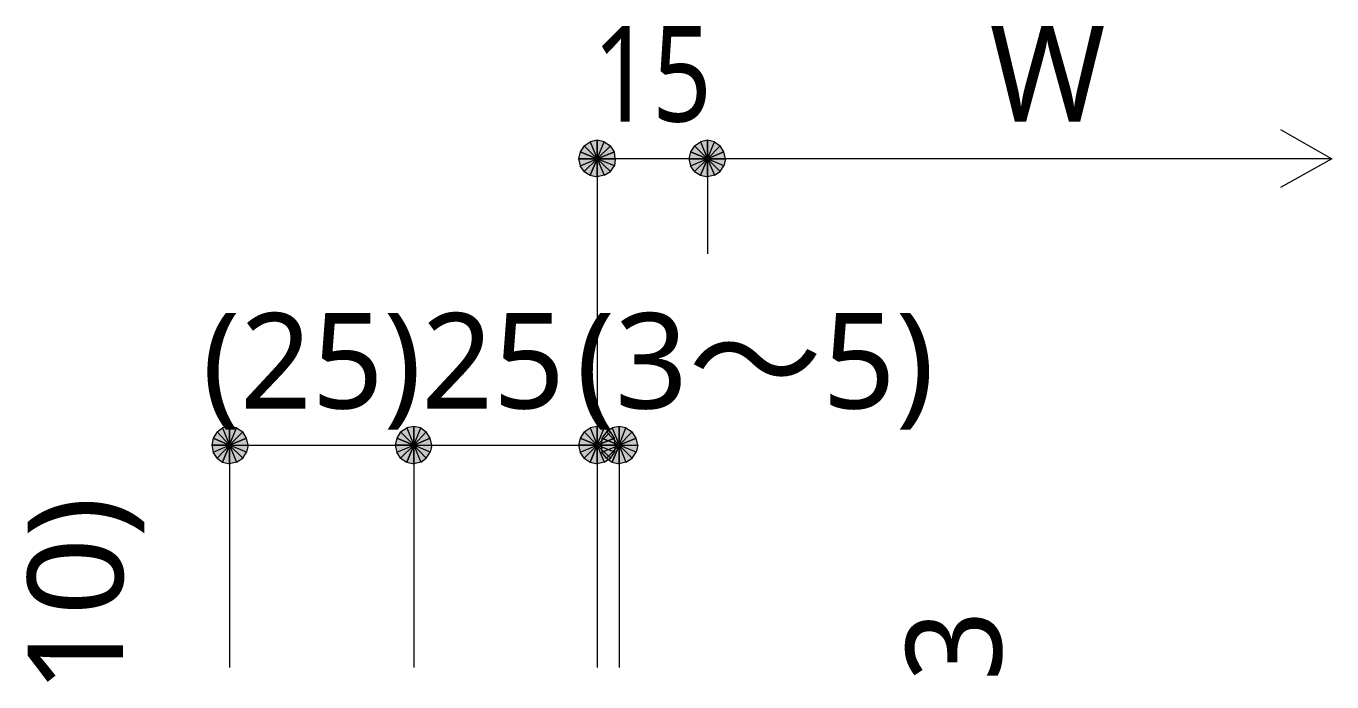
# Model space of a CAD drawing. Header units: millimetres. Extents: x 0 to 420, y 0 to 297.
# Drawn here: x 63.34 to 98.89, y 115.64 to 133.49 of the extents above; entities that cross this region are included whole.
import ezdxf
from ezdxf.enums import TextEntityAlignment as Align

# ---------------------------------------------------------------- set-up
doc = ezdxf.new("R2010")
doc.units = ezdxf.units.MM
doc.styles.add('kst32b', font='NotoSansJP-Variable.ttf')

msp = doc.modelspace()

# ---------------------------------------------------------------- hatches: boundary and pattern name
h = msp.add_hatch(color=7)
h.paths.add_polyline_path([(78.888, 130.387), (78.698, 130.344), (78.888, 129.879), (78.888, 130.387)])
h.paths.add_polyline_path([(78.698, 130.344), (78.888, 129.879), (78.528, 130.238), (78.698, 130.344)])
h.paths.add_polyline_path([(78.888, 129.879), (78.528, 130.238), (78.423, 130.069), (78.888, 129.879)])
h = msp.add_hatch(color=7)
h.paths.add_polyline_path([(79.354, 130.069), (79.248, 130.238), (78.888, 129.879), (79.354, 130.069)])
h.paths.add_polyline_path([(79.248, 130.238), (78.888, 129.879), (79.079, 130.344), (79.248, 130.238)])
h.paths.add_polyline_path([(78.888, 129.879), (79.079, 130.344), (78.888, 130.387), (78.888, 129.879)])
h = msp.add_hatch(color=7)
h.paths.add_polyline_path([(81.894, 130.387), (81.703, 130.344), (81.894, 129.879), (81.894, 130.387)])
h.paths.add_polyline_path([(81.703, 130.344), (81.894, 129.879), (81.534, 130.238), (81.703, 130.344)])
h.paths.add_polyline_path([(81.894, 129.879), (81.534, 130.238), (81.428, 130.069), (81.894, 129.879)])
h = msp.add_hatch(color=7)
h.paths.add_polyline_path([(82.338, 130.069), (82.233, 130.238), (81.894, 129.879), (82.338, 130.069)])
h.paths.add_polyline_path([(82.233, 130.238), (81.894, 129.879), (82.084, 130.344), (82.233, 130.238)])
h.paths.add_polyline_path([(81.894, 129.879), (82.084, 130.344), (81.894, 130.387), (81.894, 129.879)])
for points in [[(78.423, 130.069), (78.38, 129.879), (78.888, 129.879), (78.423, 130.069)], [(81.428, 130.069), (81.386, 129.879), (81.894, 129.879), (81.428, 130.069)], [(68.432, 122.28), (68.39, 122.089), (68.876, 122.089), (68.432, 122.28)], [(73.427, 122.28), (73.385, 122.089), (73.893, 122.089), (73.427, 122.28)], [(78.423, 122.28), (78.38, 122.089), (78.888, 122.089), (78.423, 122.28)], [(79.015, 122.28), (78.994, 122.089), (79.481, 122.089), (79.015, 122.28)]]:
    msp.add_hatch(color=7).paths.add_polyline_path(points)
h = msp.add_hatch(color=7)
h.paths.add_polyline_path([(78.38, 129.879), (78.423, 129.688), (78.888, 129.879), (78.38, 129.879)])
h.paths.add_polyline_path([(78.423, 129.688), (78.888, 129.879), (78.528, 129.54), (78.423, 129.688)])
h.paths.add_polyline_path([(78.888, 129.879), (78.528, 129.54), (78.698, 129.434), (78.888, 129.879)])
h = msp.add_hatch(color=7)
h.paths.add_polyline_path([(78.698, 129.434), (78.888, 129.392), (78.888, 129.879), (78.698, 129.434)])
h.paths.add_polyline_path([(78.888, 129.392), (78.888, 129.879), (79.079, 129.434), (78.888, 129.392)])
h.paths.add_polyline_path([(78.888, 129.879), (79.079, 129.434), (79.248, 129.54), (78.888, 129.879)])
h = msp.add_hatch(color=7)
h.paths.add_polyline_path([(79.248, 129.54), (79.354, 129.688), (78.888, 129.879), (79.248, 129.54)])
h.paths.add_polyline_path([(79.354, 129.688), (78.888, 129.879), (79.375, 129.879), (79.354, 129.688)])
h.paths.add_polyline_path([(78.888, 129.879), (79.375, 129.879), (79.354, 130.069), (78.888, 129.879)])
h = msp.add_hatch(color=7)
h.paths.add_polyline_path([(81.386, 129.879), (81.428, 129.688), (81.894, 129.879), (81.386, 129.879)])
h.paths.add_polyline_path([(81.428, 129.688), (81.894, 129.879), (81.534, 129.54), (81.428, 129.688)])
h.paths.add_polyline_path([(81.894, 129.879), (81.534, 129.54), (81.703, 129.434), (81.894, 129.879)])
h = msp.add_hatch(color=7)
h.paths.add_polyline_path([(81.703, 129.434), (81.894, 129.392), (81.894, 129.879), (81.703, 129.434)])
h.paths.add_polyline_path([(81.894, 129.392), (81.894, 129.879), (82.084, 129.434), (81.894, 129.392)])
h.paths.add_polyline_path([(81.894, 129.879), (82.084, 129.434), (82.233, 129.54), (81.894, 129.879)])
h = msp.add_hatch(color=7)
h.paths.add_polyline_path([(82.233, 129.54), (82.338, 129.688), (81.894, 129.879), (82.233, 129.54)])
h.paths.add_polyline_path([(82.338, 129.688), (81.894, 129.879), (82.381, 129.879), (82.338, 129.688)])
h.paths.add_polyline_path([(81.894, 129.879), (82.381, 129.879), (82.338, 130.069), (81.894, 129.879)])
h = msp.add_hatch(color=7)
h.paths.add_polyline_path([(68.876, 122.597), (68.686, 122.555), (68.876, 122.089), (68.876, 122.597)])
h.paths.add_polyline_path([(68.686, 122.555), (68.876, 122.089), (68.538, 122.449), (68.686, 122.555)])
h.paths.add_polyline_path([(68.876, 122.089), (68.538, 122.449), (68.432, 122.28), (68.876, 122.089)])
h = msp.add_hatch(color=7)
h.paths.add_polyline_path([(69.342, 122.28), (69.236, 122.449), (68.876, 122.089), (69.342, 122.28)])
h.paths.add_polyline_path([(69.236, 122.449), (68.876, 122.089), (69.067, 122.555), (69.236, 122.449)])
h.paths.add_polyline_path([(68.876, 122.089), (69.067, 122.555), (68.876, 122.597), (68.876, 122.089)])
h = msp.add_hatch(color=7)
h.paths.add_polyline_path([(73.893, 122.597), (73.702, 122.555), (73.893, 122.089), (73.893, 122.597)])
h.paths.add_polyline_path([(73.702, 122.555), (73.893, 122.089), (73.533, 122.449), (73.702, 122.555)])
h.paths.add_polyline_path([(73.893, 122.089), (73.533, 122.449), (73.427, 122.28), (73.893, 122.089)])
h = msp.add_hatch(color=7)
h.paths.add_polyline_path([(74.337, 122.28), (74.232, 122.449), (73.893, 122.089), (74.337, 122.28)])
h.paths.add_polyline_path([(74.232, 122.449), (73.893, 122.089), (74.083, 122.555), (74.232, 122.449)])
h.paths.add_polyline_path([(73.893, 122.089), (74.083, 122.555), (73.893, 122.597), (73.893, 122.089)])
h = msp.add_hatch(color=7)
h.paths.add_polyline_path([(78.888, 122.597), (78.698, 122.555), (78.888, 122.089), (78.888, 122.597)])
h.paths.add_polyline_path([(78.698, 122.555), (78.888, 122.089), (78.528, 122.449), (78.698, 122.555)])
h.paths.add_polyline_path([(78.888, 122.089), (78.528, 122.449), (78.423, 122.28), (78.888, 122.089)])
h = msp.add_hatch(color=7)
h.paths.add_polyline_path([(79.354, 122.28), (79.248, 122.449), (78.888, 122.089), (79.354, 122.28)])
h.paths.add_polyline_path([(79.248, 122.449), (78.888, 122.089), (79.079, 122.555), (79.248, 122.449)])
h.paths.add_polyline_path([(78.888, 122.089), (79.079, 122.555), (78.888, 122.597), (78.888, 122.089)])
h = msp.add_hatch(color=7)
h.paths.add_polyline_path([(79.481, 122.597), (79.29, 122.555), (79.481, 122.089), (79.481, 122.597)])
h.paths.add_polyline_path([(79.29, 122.555), (79.481, 122.089), (79.142, 122.449), (79.29, 122.555)])
h.paths.add_polyline_path([(79.481, 122.089), (79.142, 122.449), (79.015, 122.28), (79.481, 122.089)])
h = msp.add_hatch(color=7)
h.paths.add_polyline_path([(79.946, 122.28), (79.841, 122.449), (79.481, 122.089), (79.946, 122.28)])
h.paths.add_polyline_path([(79.841, 122.449), (79.481, 122.089), (79.671, 122.555), (79.841, 122.449)])
h.paths.add_polyline_path([(79.481, 122.089), (79.671, 122.555), (79.481, 122.597), (79.481, 122.089)])
h = msp.add_hatch(color=7)
h.paths.add_polyline_path([(68.39, 122.089), (68.432, 121.899), (68.876, 122.089), (68.39, 122.089)])
h.paths.add_polyline_path([(68.432, 121.899), (68.876, 122.089), (68.538, 121.729), (68.432, 121.899)])
h.paths.add_polyline_path([(68.876, 122.089), (68.538, 121.729), (68.686, 121.624), (68.876, 122.089)])
h = msp.add_hatch(color=7)
h.paths.add_polyline_path([(68.686, 121.624), (68.876, 121.581), (68.876, 122.089), (68.686, 121.624)])
h.paths.add_polyline_path([(68.876, 121.581), (68.876, 122.089), (69.067, 121.624), (68.876, 121.581)])
h.paths.add_polyline_path([(68.876, 122.089), (69.067, 121.624), (69.236, 121.729), (68.876, 122.089)])
h = msp.add_hatch(color=7)
h.paths.add_polyline_path([(69.236, 121.729), (69.342, 121.899), (68.876, 122.089), (69.236, 121.729)])
h.paths.add_polyline_path([(69.342, 121.899), (68.876, 122.089), (69.384, 122.089), (69.342, 121.899)])
h.paths.add_polyline_path([(68.876, 122.089), (69.384, 122.089), (69.342, 122.28), (68.876, 122.089)])
h = msp.add_hatch(color=7)
h.paths.add_polyline_path([(73.385, 122.089), (73.427, 121.899), (73.893, 122.089), (73.385, 122.089)])
h.paths.add_polyline_path([(73.427, 121.899), (73.893, 122.089), (73.533, 121.729), (73.427, 121.899)])
h.paths.add_polyline_path([(73.893, 122.089), (73.533, 121.729), (73.702, 121.624), (73.893, 122.089)])
h = msp.add_hatch(color=7)
h.paths.add_polyline_path([(73.702, 121.624), (73.893, 121.581), (73.893, 122.089), (73.702, 121.624)])
h.paths.add_polyline_path([(73.893, 121.581), (73.893, 122.089), (74.083, 121.624), (73.893, 121.581)])
h.paths.add_polyline_path([(73.893, 122.089), (74.083, 121.624), (74.232, 121.729), (73.893, 122.089)])
h = msp.add_hatch(color=7)
h.paths.add_polyline_path([(74.232, 121.729), (74.337, 121.899), (73.893, 122.089), (74.232, 121.729)])
h.paths.add_polyline_path([(74.337, 121.899), (73.893, 122.089), (74.38, 122.089), (74.337, 121.899)])
h.paths.add_polyline_path([(73.893, 122.089), (74.38, 122.089), (74.337, 122.28), (73.893, 122.089)])
h = msp.add_hatch(color=7)
h.paths.add_polyline_path([(78.38, 122.089), (78.423, 121.899), (78.888, 122.089), (78.38, 122.089)])
h.paths.add_polyline_path([(78.423, 121.899), (78.888, 122.089), (78.528, 121.729), (78.423, 121.899)])
h.paths.add_polyline_path([(78.888, 122.089), (78.528, 121.729), (78.698, 121.624), (78.888, 122.089)])
h = msp.add_hatch(color=7)
h.paths.add_polyline_path([(78.698, 121.624), (78.888, 121.581), (78.888, 122.089), (78.698, 121.624)])
h.paths.add_polyline_path([(78.888, 121.581), (78.888, 122.089), (79.079, 121.624), (78.888, 121.581)])
h.paths.add_polyline_path([(78.888, 122.089), (79.079, 121.624), (79.248, 121.729), (78.888, 122.089)])
h = msp.add_hatch(color=7)
h.paths.add_polyline_path([(79.248, 121.729), (79.354, 121.899), (78.888, 122.089), (79.248, 121.729)])
h.paths.add_polyline_path([(79.354, 121.899), (78.888, 122.089), (79.375, 122.089), (79.354, 121.899)])
h.paths.add_polyline_path([(78.888, 122.089), (79.375, 122.089), (79.354, 122.28), (78.888, 122.089)])
h = msp.add_hatch(color=7)
h.paths.add_polyline_path([(78.994, 122.089), (79.015, 121.899), (79.481, 122.089), (78.994, 122.089)])
h.paths.add_polyline_path([(79.015, 121.899), (79.481, 122.089), (79.142, 121.729), (79.015, 121.899)])
h.paths.add_polyline_path([(79.481, 122.089), (79.142, 121.729), (79.29, 121.624), (79.481, 122.089)])
h = msp.add_hatch(color=7)
h.paths.add_polyline_path([(79.29, 121.624), (79.481, 121.581), (79.481, 122.089), (79.29, 121.624)])
h.paths.add_polyline_path([(79.481, 121.581), (79.481, 122.089), (79.671, 121.624), (79.481, 121.581)])
h.paths.add_polyline_path([(79.481, 122.089), (79.671, 121.624), (79.841, 121.729), (79.481, 122.089)])
h = msp.add_hatch(color=7)
h.paths.add_polyline_path([(79.841, 121.729), (79.946, 121.899), (79.481, 122.089), (79.841, 121.729)])
h.paths.add_polyline_path([(79.946, 121.899), (79.481, 122.089), (79.989, 122.089), (79.946, 121.899)])
h.paths.add_polyline_path([(79.481, 122.089), (79.989, 122.089), (79.946, 122.28), (79.481, 122.089)])

# ---------------------------------------------------------------- linework, layer by layer
at = {"lineweight": 13}
for points in [[(97.494, 130.683), (98.891, 129.879), (97.494, 129.096)], [(78.888, 129.879), (78.888, 116.036)], [(81.894, 129.879), (78.888, 129.879)], [(98.87, 129.879), (81.894, 129.879), (81.894, 127.296)], [(68.876, 122.089), (68.876, 116.036)], [(68.876, 122.089), (73.893, 122.089), (78.888, 122.089), (79.481, 122.089)], [(73.893, 122.089), (73.893, 116.036)], [(79.481, 122.089), (79.481, 116.036)]]:
    msp.add_lwpolyline(points, dxfattribs=at)
at = {"lineweight": 0}
for points in [[(78.888, 129.879), (78.528, 130.238), (78.423, 130.069)], [(78.698, 130.344), (78.888, 129.879), (78.528, 130.238)], [(78.888, 130.387), (78.698, 130.344), (78.888, 129.879)], [(78.888, 129.879), (79.079, 130.344), (78.888, 130.387)], [(79.248, 130.238), (78.888, 129.879), (79.079, 130.344)], [(79.354, 130.069), (79.248, 130.238), (78.888, 129.879)], [(81.894, 129.879), (81.534, 130.238), (81.428, 130.069)], [(81.703, 130.344), (81.894, 129.879), (81.534, 130.238)], [(81.894, 130.387), (81.703, 130.344), (81.894, 129.879)], [(81.894, 129.879), (82.084, 130.344), (81.894, 130.387)], [(82.233, 130.238), (81.894, 129.879), (82.084, 130.344)], [(82.338, 130.069), (82.233, 130.238), (81.894, 129.879)], [(78.423, 130.069), (78.38, 129.879), (78.888, 129.879)], [(78.38, 129.879), (78.423, 129.688), (78.888, 129.879)], [(78.423, 129.688), (78.888, 129.879), (78.528, 129.54)], [(78.888, 129.879), (78.528, 129.54), (78.698, 129.434)], [(78.698, 129.434), (78.888, 129.392), (78.888, 129.879)], [(78.888, 129.879), (79.375, 129.879), (79.354, 130.069)], [(78.888, 129.392), (78.888, 129.879), (79.079, 129.434)], [(78.888, 129.879), (79.079, 129.434), (79.248, 129.54)], [(79.248, 129.54), (79.354, 129.688), (78.888, 129.879)], [(79.354, 129.688), (78.888, 129.879), (79.375, 129.879)], [(81.428, 130.069), (81.386, 129.879), (81.894, 129.879)], [(81.386, 129.879), (81.428, 129.688), (81.894, 129.879)], [(81.428, 129.688), (81.894, 129.879), (81.534, 129.54)], [(81.894, 129.879), (81.534, 129.54), (81.703, 129.434)], [(81.703, 129.434), (81.894, 129.392), (81.894, 129.879)], [(81.894, 129.879), (82.381, 129.879), (82.338, 130.069)], [(81.894, 129.392), (81.894, 129.879), (82.084, 129.434)], [(81.894, 129.879), (82.084, 129.434), (82.233, 129.54)], [(82.233, 129.54), (82.338, 129.688), (81.894, 129.879)], [(82.338, 129.688), (81.894, 129.879), (82.381, 129.879)], [(68.876, 122.089), (68.538, 122.449), (68.432, 122.28)], [(68.686, 122.555), (68.876, 122.089), (68.538, 122.449)], [(68.876, 122.597), (68.686, 122.555), (68.876, 122.089)], [(68.876, 122.089), (69.067, 122.555), (68.876, 122.597)], [(69.236, 122.449), (68.876, 122.089), (69.067, 122.555)], [(69.342, 122.28), (69.236, 122.449), (68.876, 122.089)], [(73.893, 122.089), (73.533, 122.449), (73.427, 122.28)], [(73.702, 122.555), (73.893, 122.089), (73.533, 122.449)], [(73.893, 122.597), (73.702, 122.555), (73.893, 122.089)], [(73.893, 122.089), (74.083, 122.555), (73.893, 122.597)], [(74.232, 122.449), (73.893, 122.089), (74.083, 122.555)], [(74.337, 122.28), (74.232, 122.449), (73.893, 122.089)], [(78.888, 122.089), (78.528, 122.449), (78.423, 122.28)], [(78.698, 122.555), (78.888, 122.089), (78.528, 122.449)], [(78.888, 122.597), (78.698, 122.555), (78.888, 122.089)], [(78.888, 122.089), (79.079, 122.555), (78.888, 122.597)], [(79.248, 122.449), (78.888, 122.089), (79.079, 122.555)], [(79.354, 122.28), (79.248, 122.449), (78.888, 122.089)], [(79.481, 122.089), (79.142, 122.449), (79.015, 122.28)], [(79.29, 122.555), (79.481, 122.089), (79.142, 122.449)], [(79.481, 122.597), (79.29, 122.555), (79.481, 122.089)], [(79.481, 122.089), (79.671, 122.555), (79.481, 122.597)], [(79.841, 122.449), (79.481, 122.089), (79.671, 122.555)], [(79.946, 122.28), (79.841, 122.449), (79.481, 122.089)], [(68.432, 122.28), (68.39, 122.089), (68.876, 122.089)], [(68.39, 122.089), (68.432, 121.899), (68.876, 122.089)], [(68.432, 121.899), (68.876, 122.089), (68.538, 121.729)], [(68.876, 122.089), (68.538, 121.729), (68.686, 121.624)], [(68.686, 121.624), (68.876, 121.581), (68.876, 122.089)], [(68.876, 122.089), (69.384, 122.089), (69.342, 122.28)], [(68.876, 121.581), (68.876, 122.089), (69.067, 121.624)], [(68.876, 122.089), (69.067, 121.624), (69.236, 121.729)], [(69.236, 121.729), (69.342, 121.899), (68.876, 122.089)], [(69.342, 121.899), (68.876, 122.089), (69.384, 122.089)], [(73.427, 122.28), (73.385, 122.089), (73.893, 122.089)], [(73.385, 122.089), (73.427, 121.899), (73.893, 122.089)], [(73.427, 121.899), (73.893, 122.089), (73.533, 121.729)], [(73.893, 122.089), (73.533, 121.729), (73.702, 121.624)], [(73.702, 121.624), (73.893, 121.581), (73.893, 122.089)], [(73.893, 122.089), (74.38, 122.089), (74.337, 122.28)], [(73.893, 121.581), (73.893, 122.089), (74.083, 121.624)], [(73.893, 122.089), (74.083, 121.624), (74.232, 121.729)], [(74.232, 121.729), (74.337, 121.899), (73.893, 122.089)], [(74.337, 121.899), (73.893, 122.089), (74.38, 122.089)], [(78.423, 122.28), (78.38, 122.089), (78.888, 122.089)], [(78.38, 122.089), (78.423, 121.899), (78.888, 122.089)], [(78.423, 121.899), (78.888, 122.089), (78.528, 121.729)], [(78.888, 122.089), (78.528, 121.729), (78.698, 121.624)], [(78.698, 121.624), (78.888, 121.581), (78.888, 122.089)], [(78.888, 122.089), (79.375, 122.089), (79.354, 122.28)], [(78.888, 121.581), (78.888, 122.089), (79.079, 121.624)], [(78.888, 122.089), (79.079, 121.624), (79.248, 121.729)], [(79.248, 121.729), (79.354, 121.899), (78.888, 122.089)], [(79.354, 121.899), (78.888, 122.089), (79.375, 122.089)], [(79.015, 122.28), (78.994, 122.089), (79.481, 122.089)], [(78.994, 122.089), (79.015, 121.899), (79.481, 122.089)], [(79.015, 121.899), (79.481, 122.089), (79.142, 121.729)], [(79.481, 122.089), (79.142, 121.729), (79.29, 121.624)], [(79.29, 121.624), (79.481, 121.581), (79.481, 122.089)], [(79.481, 122.089), (79.989, 122.089), (79.946, 122.28)], [(79.481, 121.581), (79.481, 122.089), (79.671, 121.624)], [(79.481, 122.089), (79.671, 121.624), (79.841, 121.729)], [(79.841, 121.729), (79.946, 121.899), (79.481, 122.089)], [(79.946, 121.899), (79.481, 122.089), (79.989, 122.089)]]:
    msp.add_lwpolyline(points, close=True, dxfattribs=at)

# ---------------------------------------------------------------- texts
at = {"style": 'kst32b'}
for s, p, p2 in [('15', (78.761, 130.895), (82.01, 130.895)), ('(25)25', (68.136, 123.084), (78.009, 123.084)), ('(3～5)', (78.317, 123.084), (88.063, 123.084)), ('(10)', (65.977, 114.194), (65.977, 120.691))]:
    msp.add_text(s, height=2.5989, dxfattribs=at).set_placement(p, p2, align=Align.FIT)
msp.add_text('W', height=2.599, dxfattribs=at).set_placement((89.577, 130.895))
msp.add_text('3', height=2.599, rotation=90, dxfattribs=at).set_placement((89.895, 115.655))

doc.saveas('drawing.dxf')
